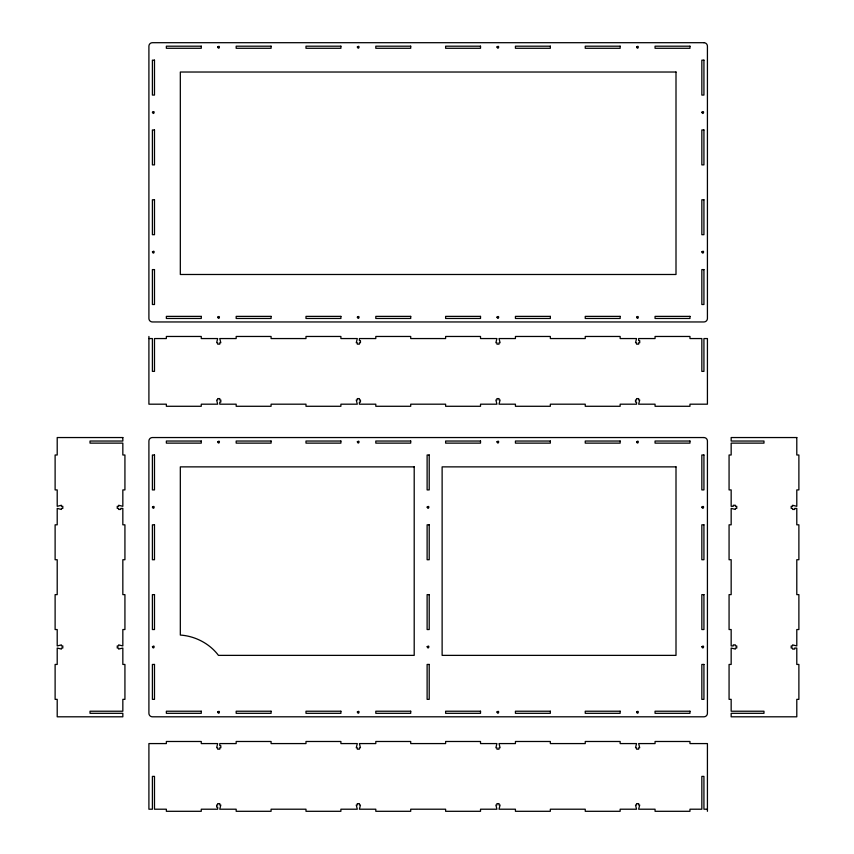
<?xml version="1.0" encoding="UTF-8"?>
<svg xmlns="http://www.w3.org/2000/svg" width="854" height="854" viewBox="0 0 854 854"><rect width="100%" height="100%" fill="white"/><g stroke="black" fill="none" stroke-linecap="round" stroke-linejoin="round"><path stroke-width="1.28" d="M148.906 338.558L152.396 338.558L152.396 371.373L154.489 371.373L154.489 338.558L166.359 338.558L166.359 336.465L201.266 336.465L201.266 338.558L217.674 338.558L216.628 342.753L217.674 342.753L217.674 344.141L219.766 344.141L219.766 342.753L220.812 342.753L219.766 338.558L236.174 338.558L236.174 336.465L271.081 336.465L271.081 338.558L305.988 338.558L305.988 336.465L340.895 336.465L340.895 338.558L357.303 338.558L356.257 342.753L357.303 342.753L357.303 344.141L359.395 344.141L359.395 342.753L360.452 342.753L360.452 340.65L359.395 340.65L359.395 338.558L375.803 338.558L375.803 336.465L410.71 336.465L410.71 338.558L445.617 338.558L445.617 336.465L480.524 336.465L480.524 338.558L496.932 338.558L495.886 342.753L496.932 342.753L496.932 344.141L499.024 344.141L499.024 342.753L500.081 342.753L499.024 338.558L515.432 338.558L515.432 336.465L550.339 336.465L550.339 338.558L585.246 338.558L585.246 336.465L620.153 336.465L620.153 338.558L636.561 338.558L635.515 342.753L636.561 342.753L636.561 344.141L638.653 344.141L638.653 342.753L639.71 342.753L639.71 340.65L638.653 340.65L638.653 338.558L655.061 338.558L655.061 336.465L689.968 336.465L689.968 338.558L701.839 338.558L701.839 371.373L703.931 371.373L703.931 338.558L707.422 338.558L707.422 404.188L689.968 404.188L689.968 406.28L655.061 406.28L655.061 404.188L638.653 404.188L639.71 399.992L638.653 399.992L638.653 398.604L636.561 398.604L636.561 399.992L635.515 399.992L635.515 402.095L636.561 402.095L636.561 404.188L620.153 404.188L620.153 406.28L585.246 406.28L585.246 404.188L550.339 404.188L550.339 406.28L515.432 406.28L515.432 404.188L499.024 404.188L500.081 399.992L499.024 399.992L499.024 398.604L496.932 398.604L496.932 399.992L495.886 399.992L496.932 404.188L480.524 404.188L480.524 406.28L445.617 406.28L445.617 404.188L410.71 404.188L410.71 406.28L375.803 406.28L375.803 404.188L359.395 404.188L359.395 402.095L360.452 402.095L360.452 399.992L359.395 399.992L359.395 398.604L357.303 398.604L357.303 399.992L356.257 399.992L357.303 404.188L340.895 404.188L340.895 406.28L305.988 406.28L305.988 404.188L271.081 404.188L271.081 406.28L236.174 406.28L236.174 404.188L219.766 404.188L219.766 402.095L220.812 402.095L220.812 399.992L219.766 399.992L219.766 398.604L217.674 398.604L217.674 399.992L216.628 399.992L217.674 404.188L201.266 404.188L201.266 406.28L166.359 406.28L166.359 404.188L148.906 404.188L148.906 336.465M707.422 809.208L703.931 809.208L703.931 776.393L701.839 776.393L701.839 809.208L689.968 809.208L689.968 811.3L655.061 811.3L655.061 809.208L638.653 809.208L639.71 805.012L638.653 805.012L638.653 803.625L636.561 803.625L636.561 805.012L635.515 805.012L636.561 809.208L620.153 809.208L620.153 811.3L585.246 811.3L585.246 809.208L550.339 809.208L550.339 811.3L515.432 811.3L515.432 809.208L499.024 809.208L500.081 805.012L499.024 805.012L499.024 803.625L496.932 803.625L496.932 805.012L495.886 805.012L496.932 809.208L480.524 809.208L480.524 811.3L445.617 811.3L445.617 809.208L410.71 809.208L410.71 811.3L375.803 811.3L375.803 809.208L359.395 809.208L360.452 805.012L359.395 805.012L359.395 803.625L357.303 803.625L357.303 805.012L356.257 805.012L357.303 809.208L340.895 809.208L340.895 811.3L305.988 811.3L305.988 809.208L271.081 809.208L271.081 811.3L236.174 811.3L236.174 809.208L219.766 809.208L220.812 805.012L219.766 805.012L219.766 803.625L217.674 803.625L217.674 805.012L216.628 805.012L216.628 807.115L217.674 807.115L217.674 809.208L201.266 809.208L201.266 811.3L166.359 811.3L166.359 809.208L154.489 809.208L154.489 776.393L152.396 776.393L152.396 809.208L148.906 809.208L148.906 743.578L166.359 743.578L166.359 741.486L201.266 741.486L201.266 743.578L217.674 743.578L216.628 747.773L217.674 747.773L217.674 749.161L219.766 749.161L219.766 747.773L220.812 747.773L220.812 745.67L219.766 745.67L219.766 743.578L236.174 743.578L236.174 741.486L271.081 741.486L271.081 743.578L305.988 743.578L305.988 741.486L340.895 741.486L340.895 743.578L357.303 743.578L356.257 747.773L357.303 747.773L357.303 749.161L359.395 749.161L359.395 747.773L360.452 747.773L359.395 743.578L375.803 743.578L375.803 741.486L410.71 741.486L410.71 743.578L445.617 743.578L445.617 741.486L480.524 741.486L480.524 743.578L496.932 743.578L495.886 747.773L496.932 747.773L496.932 749.161L499.024 749.161L499.024 747.773L500.081 747.773L499.024 743.578L515.432 743.578L515.432 741.486L550.339 741.486L550.339 743.578L585.246 743.578L585.246 741.486L620.153 741.486L620.153 743.578L636.561 743.578L635.515 747.773L636.561 747.773L636.561 749.161L638.653 749.161L638.653 747.773L639.71 747.773L638.653 743.578L655.061 743.578L655.061 741.486L689.968 741.486L689.968 743.578L707.422 743.578L707.422 811.3M152.439 112.248C153.72 116.24 155.545 109.419 152.439 112.248M152.439 251.877C153.72 255.869 155.545 249.048 152.439 251.877M152.439 507.084C153.72 511.087 155.545 504.266 152.439 507.084M217.717 46.97C218.998 50.962 220.823 44.141 217.717 46.97M152.439 646.713C153.72 650.716 155.545 643.895 152.439 646.713M217.717 317.154C218.998 321.147 220.823 314.325 217.717 317.154M217.717 441.817C218.998 445.809 220.823 438.988 217.717 441.817M217.717 711.99C218.998 715.994 220.823 709.172 217.717 711.99M357.346 46.97C358.627 50.962 360.452 44.141 357.346 46.97M357.346 317.154C358.627 321.147 360.452 314.325 357.346 317.154M357.346 441.817C358.627 445.809 360.452 438.988 357.346 441.817M357.346 711.99C358.627 715.994 360.452 709.172 357.346 711.99M427.16 507.084C428.441 511.087 430.267 504.266 427.16 507.084M496.975 46.97C498.256 50.962 500.081 44.141 496.975 46.97M427.16 646.713C428.441 650.716 430.267 643.895 427.16 646.713M496.975 317.154C498.256 321.147 500.081 314.325 496.975 317.154M496.975 441.817C498.256 445.809 500.081 438.988 496.975 441.817M496.975 711.99C498.256 715.994 500.081 709.172 496.975 711.99M636.604 46.97C637.885 50.962 639.71 44.141 636.604 46.97M636.604 317.154C637.885 321.147 639.71 314.325 636.604 317.154M636.604 441.817C637.885 445.809 639.71 438.988 636.604 441.817M701.881 112.248C703.162 116.24 704.988 109.419 701.881 112.248M636.604 711.99C637.885 715.994 639.71 709.172 636.604 711.99M701.881 251.877C703.162 255.869 704.988 249.048 701.881 251.877M701.881 507.084C703.162 511.087 704.988 504.266 701.881 507.084M701.881 646.713C703.162 650.716 704.988 643.895 701.881 646.713M703.931 42.7L152.396 42.7A3.491 3.491 0 0 0 148.906 46.191L148.906 318.467A3.491 3.491 0 0 0 152.396 321.958L703.931 321.958A3.491 3.491 0 0 0 707.422 318.467L707.422 46.191A3.491 3.491 0 0 0 703.931 42.7M201.266 46.191L166.359 46.191L166.359 48.283L201.266 48.283L201.266 46.191M271.081 46.191L236.174 46.191L236.174 48.283L271.081 48.283L271.081 46.191M340.895 46.191L305.988 46.191L305.988 48.283L340.895 48.283L340.895 46.191M410.71 46.191L375.803 46.191L375.803 48.283L410.71 48.283L410.71 46.191M480.524 46.191L445.617 46.191L445.617 48.283L480.524 48.283L480.524 46.191M550.339 46.191L515.432 46.191L515.432 48.283L550.339 48.283L550.339 46.191M620.153 46.191L585.246 46.191L585.246 48.283L620.153 48.283L620.153 46.191M689.968 46.191L655.061 46.191L655.061 48.283L689.968 48.283L689.968 46.191M154.489 60.154L152.396 60.154L152.396 95.061L154.489 95.061L154.489 60.154M703.931 60.154L701.839 60.154L701.839 95.061L703.931 95.061L703.931 60.154M676.005 72.024L180.322 72.024L180.322 274.486L676.005 274.486L676.005 72.024M154.489 129.968L152.396 129.968L152.396 164.875L154.489 164.875L154.489 129.968M703.931 129.968L701.839 129.968L701.839 164.875L703.931 164.875L703.931 129.968M154.489 199.783L152.396 199.783L152.396 234.69L154.489 234.69L154.489 199.783M703.931 199.783L701.839 199.783L701.839 234.69L703.931 234.69L703.931 199.783M154.489 269.597L152.396 269.597L152.396 304.504L154.489 304.504L154.489 269.597M703.931 269.597L701.839 269.597L701.839 304.504L703.931 304.504L703.931 269.597M201.266 316.375L166.359 316.375L166.359 318.467L201.266 318.467L201.266 316.375M271.081 316.375L236.174 316.375L236.174 318.467L271.081 318.467L271.081 316.375M340.895 316.375L305.988 316.375L305.988 318.467L340.895 318.467L340.895 316.375M410.71 316.375L375.803 316.375L375.803 318.467L410.71 318.467L410.71 316.375M480.524 316.375L445.617 316.375L445.617 318.467L480.524 318.467L480.524 316.375M550.339 316.375L515.432 316.375L515.432 318.467L550.339 318.467L550.339 316.375M620.153 316.375L585.246 316.375L585.246 318.467L620.153 318.467L620.153 316.375M689.968 316.375L655.061 316.375L655.061 318.467L689.968 318.467L689.968 316.375M122.837 437.547L57.207 437.547L57.207 455.001L55.115 455.001L55.115 489.908L57.207 489.908L57.207 506.315L61.403 505.269L61.403 506.315L62.801 506.315L62.801 508.408L61.403 508.408L61.403 509.454L57.207 508.408L57.207 524.815L55.115 524.815L55.115 559.722L57.207 559.722L57.207 594.63L55.115 594.63L55.115 629.537L57.207 629.537L57.207 645.944L61.403 644.898L61.403 645.944L62.801 645.944L62.801 648.037L61.403 648.037L61.403 649.083L57.207 648.037L57.207 664.444L55.115 664.444L55.115 699.351L57.207 699.351L57.207 716.805L122.837 716.805L122.837 713.314L90.022 713.314L90.022 711.222L122.837 711.222L122.837 699.351L124.93 699.351L124.93 664.444L122.837 664.444L122.837 648.037L118.653 649.083L118.653 648.037L117.254 648.037L117.254 645.944L118.653 645.944L118.653 644.898L122.837 645.944L122.837 629.537L124.93 629.537L124.93 594.63L122.837 594.63L122.837 559.722L124.93 559.722L124.93 524.815L122.837 524.815L122.837 508.408L120.745 508.408L120.745 509.454L118.653 509.454L118.653 508.408L117.254 508.408L117.254 506.315L118.653 506.315L118.653 505.269L122.837 506.315L122.837 489.908L124.93 489.908L124.93 455.001L122.837 455.001L122.837 443.13L90.022 443.13L90.022 441.038L122.837 441.038L122.837 437.547M703.931 437.547L152.396 437.547A3.491 3.491 0 0 0 148.906 441.038L148.906 713.314A3.491 3.491 0 0 0 152.396 716.805L703.931 716.805A3.491 3.491 0 0 0 707.422 713.314L707.422 441.038A3.491 3.491 0 0 0 703.931 437.547M796.793 437.547L731.163 437.547L731.163 441.038L763.978 441.038L763.978 443.13L731.163 443.13L731.163 455.001L729.07 455.001L729.07 489.908L731.163 489.908L731.163 506.315L733.255 506.315L733.255 505.269L735.347 505.269L735.347 506.315L736.746 506.315L736.746 508.408L735.347 508.408L735.347 509.454L731.163 508.408L731.163 524.815L729.07 524.815L729.07 559.722L731.163 559.722L731.163 594.63L729.07 594.63L729.07 629.537L731.163 629.537L731.163 645.944L733.255 645.944L733.255 644.898L735.347 644.898L735.347 645.944L736.746 645.944L736.746 648.037L735.347 648.037L735.347 649.083L731.163 648.037L731.163 664.444L729.07 664.444L729.07 699.351L731.163 699.351L731.163 711.222L763.978 711.222L763.978 713.314L731.163 713.314L731.163 716.805L796.793 716.805L796.793 699.351L798.885 699.351L798.885 664.444L796.793 664.444L796.793 648.037L794.69 648.037L794.69 649.083L792.597 649.083L792.597 648.037L791.199 648.037L791.199 645.944L792.597 645.944L792.597 644.898L796.793 645.944L796.793 629.537L798.885 629.537L798.885 594.63L796.793 594.63L796.793 559.722L798.885 559.722L798.885 524.815L796.793 524.815L796.793 508.408L794.69 508.408L794.69 509.454L792.597 509.454L792.597 508.408L791.199 508.408L791.199 506.315L792.597 506.315L792.597 505.269L796.793 506.315L796.793 489.908L798.885 489.908L798.885 455.001L796.793 455.001L796.793 437.547M201.266 441.038L166.359 441.038L166.359 443.13L201.266 443.13L201.266 441.038M271.081 441.038L236.174 441.038L236.174 443.13L271.081 443.13L271.081 441.038M340.895 441.038L305.988 441.038L305.988 443.13L340.895 443.13L340.895 441.038M410.71 441.038L375.803 441.038L375.803 443.13L410.71 443.13L410.71 441.038M480.524 441.038L445.617 441.038L445.617 443.13L480.524 443.13L480.524 441.038M550.339 441.038L515.432 441.038L515.432 443.13L550.339 443.13L550.339 441.038M620.153 441.038L585.246 441.038L585.246 443.13L620.153 443.13L620.153 441.038M689.968 441.038L655.061 441.038L655.061 443.13L689.968 443.13L689.968 441.038M154.489 455.001L152.396 455.001L152.396 489.908L154.489 489.908L154.489 455.001M429.21 455.001L427.117 455.001L427.117 489.908L429.21 489.908L429.21 455.001M703.931 455.001L701.839 455.001L701.839 489.908L703.931 489.908L703.931 455.001M414.201 466.871L180.322 466.871L180.322 635.066C195.054 636.027 209.593 643.521 218.453 655.37L414.201 655.37L414.201 466.871M676.005 466.871L442.126 466.871L442.126 655.37L676.005 655.37L676.005 466.871M154.489 524.815L152.396 524.815L152.396 559.722L154.489 559.722L154.489 524.815M429.21 524.815L427.117 524.815L427.117 559.722L429.21 559.722L429.21 524.815M703.931 524.815L701.839 524.815L701.839 559.722L703.931 559.722L703.931 524.815M154.489 594.63L152.396 594.63L152.396 629.537L154.489 629.537L154.489 594.63M429.21 594.63L427.117 594.63L427.117 629.537L429.21 629.537L429.21 594.63M703.931 594.63L701.839 594.63L701.839 629.537L703.931 629.537L703.931 594.63M154.489 664.444L152.396 664.444L152.396 699.351L154.489 699.351L154.489 664.444M429.21 664.444L427.117 664.444L427.117 699.351L429.21 699.351L429.21 664.444M703.931 664.444L701.839 664.444L701.839 699.351L703.931 699.351L703.931 664.444M201.266 711.222L166.359 711.222L166.359 713.314L201.266 713.314L201.266 711.222M271.081 711.222L236.174 711.222L236.174 713.314L271.081 713.314L271.081 711.222M340.895 711.222L305.988 711.222L305.988 713.314L340.895 713.314L340.895 711.222M410.71 711.222L375.803 711.222L375.803 713.314L410.71 713.314L410.71 711.222M480.524 711.222L445.617 711.222L445.617 713.314L480.524 713.314L480.524 711.222M550.339 711.222L515.432 711.222L515.432 713.314L550.339 713.314L550.339 711.222M620.153 711.222L585.246 711.222L585.246 713.314L620.153 713.314L620.153 711.222M689.968 711.222L655.061 711.222L655.061 713.314L689.968 713.314L689.968 711.222"/></g></svg>
